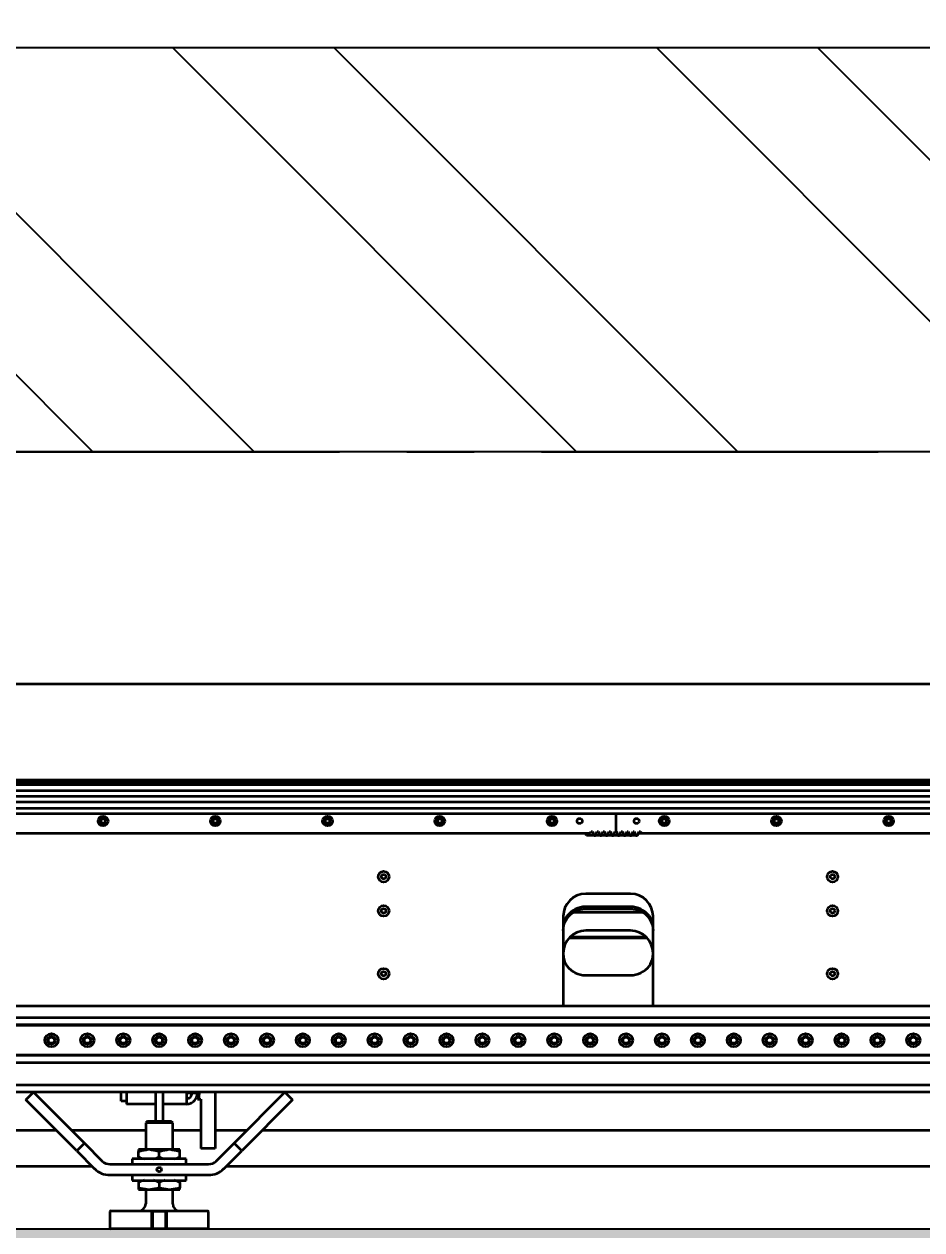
# Model space of a CAD drawing. Header units: inches. Extents: x 16559 to 58559, y 6500 to 36200.
# Drawn here: x 31194 to 32194, y 29473 to 30815 of the extents above; entities that cross this region are included whole.
import ezdxf
from ezdxf import colors
from ezdxf.entities.mleader import LeaderData, LeaderLine
from ezdxf.math import Vec2, Vec3

# ---------------------------------------------------------------- set-up
doc = ezdxf.new("R2010")
doc.units = ezdxf.units.IN
doc.header["$LTSCALE"] = 300
doc.linetypes.add('CENTRO', pattern=[2, 1.25, -0.25, 0.25, -0.25])
for name, color, linetype in [('ASSI', 254, 'CENTRO'), ('CAPANNONE', 4, 'Continuous'), ('CONTORNO', 3, 'Continuous'), ('QUOTE', 7, 'Continuous'), ('TESTI', 3, 'Continuous')]:
    doc.layers.add(name, color=color, linetype=linetype)
doc.layers.add('GUIDE', color=4, linetype='Continuous', lineweight=35)
doc.styles.get("Standard").update_dxf_attribs({"font": 'romans.shx'})
doc.dimstyles.new('sc1a100', dxfattribs={"dimscale": 100, "dimtxt": 3, "dimasz": 3, "dimexe": 0, "dimexo": 0, "dimgap": 1, "dimtad": 1, "dimzin": 12, "dimdsep": 46, "dimtxsty": 'Standard', "dimblk": 'CLOSEDBLANK', "dimcen": 1, "dimclrd": 253, "dimclre": 253, "dimclrt": 2, "dimadec": 0, "dimazin": 3, "dimtfac": 1, "dimtmove": 0, "dimatfit": 1, "dimldrblk": 'CLOSEDBLANK', "dimfxl": 1, "dimtolj": 1, "dimtzin": 0, "dimarcsym": 0})
doc.dimstyles.new('sc1a100_pollici', dxfattribs={"dimscale": 100, "dimtxt": 3, "dimasz": 3, "dimexe": 0, "dimexo": 0, "dimgap": 1, "dimtad": 1, "dimzin": 12, "dimdsep": 46, "dimtxsty": 'Standard', "dimblk": 'CLOSEDBLANK', "dimcen": 1, "dimclrd": 253, "dimclre": 253, "dimclrt": 2, "dimadec": 0, "dimazin": 3, "dimtfac": 1, "dimtmove": 0, "dimatfit": 1, "dimldrblk": 'CLOSEDBLANK', "dimfxl": 1, "dimtolj": 1, "dimtzin": 0, "dimarcsym": 0})

# ---------------------------------------------------------------- blocks, each defined once
blk = doc.blocks.new('A$C17fb79fa')
at = {"layer": 'GUIDE'}
for p, q in [((4000, 413.3), (2000, 413.3)), ((4000, 304), (0, 304)), ((4000, 303.5), (0, 303.5)), ((4000, 301.1), (0, 301.1)), ((2002, 307), (3998, 307)), ((4000, 294.6), (0, 294.6)), ((4000, 288.4), (0, 288.4)), ((4000, 281.9), (0, 281.9)), ((4000, 275), (0, 275)), ((3008.5, 269), (2008.5, 269)), ((4008.5, 269), (3008.5, 269)), ((3008.5, 269), (3008.5, 249.5)), ((2980.2, 247), (2036.8, 247)), ((2975.8, 245), (2975, 247)), ((2984.3, 245), (2975.8, 245)), ((2980.2, 247), (2981.1, 249.5)), ((2981.1, 249.5), (2982.5, 249.5)), ((2982.5, 249.5), (2984.3, 245)), ((2984.3, 245), (2986.1, 245)), ((2986.1, 245), (2987.8, 249.5)), ((2991, 245), (2986.1, 245)), ((2987.8, 249.5), (2989.2, 249.5)), ((2989.2, 249.5), (2991, 245)), ((2991, 245), (2992.7, 245)), ((2992.7, 245), (2994.5, 249.5)), ((2997.6, 245), (2992.7, 245)), ((2994.5, 249.5), (2995.9, 249.5)), ((2995.9, 249.5), (2997.6, 245)), ((2997.6, 245), (2999.4, 245)), ((2999.4, 245), (3001.1, 249.5)), ((3004.3, 245), (2999.4, 245)), ((3001.1, 249.5), (3002.5, 249.5)), ((3002.5, 249.5), (3004.3, 245)), ((3004.3, 245), (3006.1, 245)), ((3006.1, 245), (3007.8, 249.5)), ((3010.9, 245), (3006.1, 245)), ((3007.8, 249.5), (3008.5, 249.5)), ((3008.5, 249.5), (3009.2, 249.5)), ((3009.2, 249.5), (3010.9, 245)), ((3010.9, 245), (3012.7, 245)), ((3012.7, 245), (3014.5, 249.5)), ((3017.6, 245), (3012.7, 245)), ((3014.5, 249.5), (3015.9, 249.5)), ((3015.9, 249.5), (3017.6, 245)), ((3017.6, 245), (3019.4, 245)), ((3019.4, 245), (3021.1, 249.5)), ((3024.3, 245), (3019.4, 245)), ((3021.1, 249.5), (3022.5, 249.5)), ((3022.5, 249.5), (3024.3, 245)), ((3024.3, 245), (3026.1, 245)), ((3026.1, 245), (3027.8, 249.5)), ((3030.9, 245), (3026.1, 245)), ((3027.8, 249.5), (3029.2, 249.5)), ((3029.2, 249.5), (3030.9, 245)), ((3030.9, 245), (3032.7, 245)), ((3032.7, 245), (3034.5, 249.5)), ((3036.8, 247), (3033.5, 247)), ((3034.5, 249.5), (3035.9, 249.5)), ((3035.9, 249.5), (3036.8, 247)), ((3980.2, 247), (3036.8, 247)), ((3025, 180), (2975, 180)), ((3025, 165.6), (2975, 165.6)), ((2975, 163.2), (3025, 163.2)), ((2950, 155), (2950, 55)), ((3039.1, 159), (2960.9, 159)), ((3050, 55), (3050, 155)), ((3025, 139), (2975, 139)), ((3043.6, 130.7), (2956.4, 130.7)), ((3042.7, 131.7), (2957.3, 131.7)), ((2975, 89.3), (3025, 89.3)), ((3990, 55), (10, 55)), ((4000, 42), (0, 42)), ((4000, 34), (0, 34)), ((4000, 33.5), (0, 33.5)), ((4000, 0.5), (0, 0.5)), ((4000, 0), (0, 0)), ((4000, -8), (0, -8)), ((3990, -33), (10, -33)), ((3990, -41), (10, -41)), ((2351.5, -49.5), (2360, -41)), ((2408.1, -106.1), (2351.5, -49.5)), ((2360, -41), (2416.6, -97.6)), ((2457.5, -51), (2457.5, -41)), ((2463.5, -51), (2457.5, -51)), ((2463.5, -41), (2463.5, -42)), ((2463.5, -42), (2463.5, -54)), ((2496, -41), (2496, -73)), ((2504, -41), (2504, -73)), ((2530.5, -42), (2530.5, -54)), ((2542.5, -42), (2536.5, -42)), ((2542.5, -41), (2542.5, -41.9)), ((2542.5, -42), (2542.5, -41.9)), ((2542.5, -42), (2542.5, -43.5)), ((2542.5, -43.5), (2542.5, -48.5)), ((2542.5, -48.5), (2544.5, -48.5)), ((2544.5, -41), (2544.5, -43.5)), ((2544.5, -48.5), (2544.5, -43.5)), ((2544.5, -48.5), (2546.5, -48.5)), ((2546.5, -48.5), (2546.5, -103.5)), ((2562.5, -41), (2562.5, -103.5)), ((2583.4, -97.6), (2640, -41)), ((2648.5, -49.5), (2591.9, -106.1)), ((2640, -41), (2648.5, -49.5)), ((2496, -54), (2463.5, -54)), ((2530.5, -54), (2504, -54)), ((2487, -73), (2485, -75)), ((2485, -75), (2485, -104.8)), ((2515, -75), (2485, -75)), ((2487, -73), (2513, -73)), ((2515, -75), (2513, -73)), ((2515, -104.8), (2515, -75)), ((2385.5, -83.5), (2026, -83.5)), ((2485, -83.5), (2402.5, -83.5)), ((2546.5, -83.5), (2515, -83.5)), ((2597.5, -83.5), (2562.5, -83.5)), ((3385.5, -83.5), (2614.5, -83.5)), ((2416.6, -97.6), (2408.1, -106.1)), ((2408.1, -106.1), (2428, -126)), ((2416.6, -97.6), (2436.5, -117.5)), ((2486.7, -104.8), (2477, -104.8)), ((2477, -112.7), (2477, -106.8)), ((2490.3, -104.8), (2486.7, -104.8)), ((2509.7, -104.8), (2490.3, -104.8)), ((2500, -112.7), (2500, -106.8)), ((2513.3, -104.8), (2509.7, -104.8)), ((2523, -104.8), (2513.3, -104.8)), ((2523, -112.7), (2523, -106.8)), ((2562.5, -103.5), (2546.5, -103.5)), ((2563.5, -117.5), (2583.4, -97.6)), ((2572, -126), (2591.9, -106.1)), ((2591.9, -106.1), (2583.4, -97.6)), ((2470, -115), (2470, -121)), ((2470.2, -115), (2470, -115)), ((2530, -115), (2470.2, -115)), ((2477, -112.7), (2477, -115)), ((2523, -115), (2523, -112.7)), ((2530, -121), (2530, -115)), ((2425.5, -123.5), (2021, -123.5)), ((2445, -121), (2555, -121)), ((2445, -133), (2555, -133)), ((2470, -133), (2470, -139)), ((2530, -139), (2530, -133)), ((3425.5, -123.5), (2574.5, -123.5)), ((2470, -139), (2523, -139)), ((2477, -139), (2477, -141.3)), ((2477, -141.3), (2477, -147.2)), ((2500, -141.3), (2500, -147.2)), ((2523, -139), (2530, -139)), ((2523, -141.3), (2523, -139)), ((2523, -141.3), (2523, -147.2)), ((2477, -149.2), (2486.7, -149.2)), ((2485, -149.2), (2485, -165)), ((2486.7, -149.2), (2490.3, -149.2)), ((2490.3, -149.2), (2509.7, -149.2)), ((2509.7, -149.2), (2513.3, -149.2)), ((2513.3, -149.2), (2523, -149.2)), ((2515, -165), (2515, -149.2)), ((2445, -174), (2445, -192)), ((2446, -173), (2492, -173)), ((2491.9, -192), (2491.9, -174)), ((2492.5, -173.5), (2492, -173)), ((2492, -173), (2508, -173)), ((2507.5, -173.5), (2492.5, -173.5)), ((2492.5, -174), (2492.5, -192)), ((2508, -173), (2507.5, -173.5)), ((2507.5, -192), (2507.5, -174)), ((2508, -173), (2554, -173)), ((2508.1, -174), (2508.1, -192)), ((2555, -192), (2555, -174)), ((2492, -193), (2446, -193)), ((2492.5, -192.5), (2492, -193)), ((2508, -193), (2492, -193)), ((2492.5, -192.5), (2507.5, -192.5)), ((2508, -193), (2507.5, -192.5)), ((2554, -193), (2508, -193))]:
    blk.add_line(p, q, dxfattribs=at)
at = {"layer": 'GUIDE', "flags": 128}
for points in [[(2975, 165.6), (2972, 165.4), (2969, 164.9), (2966.1, 164), (2963.4, 162.8), (2960.8, 161.3), (2958.4, 159.6), (2956.3, 157.5), (2954.4, 155.3), (2952.9, 152.8), (2951.6, 150.2), (2950.7, 147.4), (2950.2, 144.6), (2950, 141.7)], [(2950, 139.3), (2950.2, 142.2), (2950.7, 145), (2951.6, 147.8), (2952.9, 150.4), (2954.4, 152.9), (2956.3, 155.1), (2958.4, 157.2), (2960.8, 158.9), (2963.4, 160.4), (2966.1, 161.6), (2969, 162.5), (2972, 163), (2975, 163.2)], [(3050, 141.7), (3049.8, 144.6), (3049.3, 147.4), (3048.4, 150.2), (3047.1, 152.8), (3045.6, 155.3), (3043.7, 157.5), (3041.6, 159.6), (3039.2, 161.3), (3036.6, 162.8), (3033.9, 164), (3031, 164.9), (3028, 165.4), (3025, 165.6)], [(3025, 163.2), (3028, 163), (3031, 162.5), (3033.9, 161.6), (3036.6, 160.4), (3039.2, 158.9), (3041.6, 157.2), (3043.7, 155.1), (3045.6, 152.9), (3047.1, 150.4), (3048.4, 147.8), (3049.3, 145), (3049.8, 142.2), (3050, 139.3)], [(2950, 113.1), (2950.2, 110.2), (2950.7, 107.4), (2951.6, 104.7), (2952.9, 102), (2954.4, 99.6), (2956.3, 97.3), (2958.4, 95.3), (2960.8, 93.5), (2963.4, 92), (2966.1, 90.8), (2969, 90), (2972, 89.5), (2975, 89.3)], [(3025, 89.3), (3028, 89.5), (3031, 90), (3033.9, 90.8), (3036.6, 92), (3039.2, 93.5), (3041.6, 95.3), (3043.7, 97.3), (3045.6, 99.6), (3047.1, 102), (3048.4, 104.7), (3049.3, 107.4), (3049.8, 110.2), (3050, 113.1)]]:
    blk.add_lwpolyline(points, dxfattribs=at)
at = {"layer": 'GUIDE'}
for centre, radius in [((2437.5, 261), 5.5), ((2437.5, 261), 3.5), ((2437.5, 261), 2.5), ((2562.5, 261), 5.5), ((2562.5, 261), 3.5), ((2562.5, 261), 2.5), ((2687.5, 261), 5.5), ((2687.5, 261), 3.5), ((2687.5, 261), 2.5), ((2812.5, 261), 5.5), ((2812.5, 261), 3.5), ((2812.5, 261), 2.5), ((2937.5, 261), 5.5), ((2937.5, 261), 3.5), ((2937.5, 261), 2.5), ((2968.3, 261), 2.85), ((3031.7, 261), 2.85), ((3062.5, 261), 5.5), ((3062.5, 261), 3.5), ((3062.5, 261), 2.5), ((3187.5, 261), 5.5), ((3187.5, 261), 3.5), ((3187.5, 261), 2.5), ((3312.5, 261), 5.5), ((3312.5, 261), 3.5), ((3312.5, 261), 2.5), ((2750, 199), 6), ((2750, 199), 2.5), ((3250, 199), 6), ((3250, 199), 2.5), ((2750, 161), 6), ((2750, 161), 2.5), ((3250, 161), 6), ((3250, 161), 2.5), ((2750, 91), 6), ((3250, 91), 6), ((2750, 91), 2.5), ((3250, 91), 2.5), ((2380, 17), 7.5), ((2380, 17), 4.5), ((2380, 17), 3.4), ((2420, 17), 7.5), ((2420, 17), 4.5), ((2420, 17), 3.4), ((2460, 17), 7.5), ((2460, 17), 4.5), ((2460, 17), 3.4), ((2500, 17), 7.5), ((2500, 17), 4.5), ((2500, 17), 3.4), ((2540, 17), 7.5), ((2540, 17), 4.5), ((2540, 17), 3.4), ((2580, 17), 7.5), ((2580, 17), 4.5), ((2580, 17), 3.4), ((2620, 17), 7.5), ((2620, 17), 4.5), ((2620, 17), 3.4), ((2660, 17), 7.5), ((2660, 17), 4.5), ((2660, 17), 3.4), ((2700, 17), 7.5), ((2700, 17), 4.5), ((2700, 17), 3.4), ((2740, 17), 7.5), ((2740, 17), 4.5), ((2740, 17), 3.4), ((2780, 17), 7.5), ((2780, 17), 4.5), ((2780, 17), 3.4), ((2820, 17), 7.5), ((2820, 17), 4.5), ((2820, 17), 3.4), ((2860, 17), 7.5), ((2860, 17), 4.5), ((2860, 17), 3.4), ((2900, 17), 7.5), ((2900, 17), 4.5), ((2900, 17), 3.4), ((2940, 17), 7.5), ((2940, 17), 4.5), ((2940, 17), 3.4), ((2980, 17), 7.5), ((2980, 17), 4.5), ((2980, 17), 3.4), ((3020, 17), 7.5), ((3020, 17), 4.5), ((3020, 17), 3.4), ((3060, 17), 7.5), ((3060, 17), 4.5), ((3060, 17), 3.4), ((3100, 17), 7.5), ((3100, 17), 4.5), ((3100, 17), 3.4), ((3140, 17), 7.5), ((3140, 17), 4.5), ((3140, 17), 3.4), ((3180, 17), 7.5), ((3180, 17), 4.5), ((3180, 17), 3.4), ((3220, 17), 7.5), ((3220, 17), 4.5), ((3220, 17), 3.4), ((3260, 17), 7.5), ((3260, 17), 4.5), ((3260, 17), 3.4), ((3300, 17), 7.5), ((3300, 17), 4.5), ((3300, 17), 3.4), ((3340, 17), 7.5), ((3340, 17), 4.5), ((3340, 17), 3.4), ((2500, -127), 2.5)]:
    blk.add_circle(centre, radius, dxfattribs=at)
for centre, radius, start, end in [((2975, 155), 25, 90, 180), ((3025, 155), 25, 0, 90), ((2975, 114), 25, 90, 180), ((3025, 114), 25, 0, 90), ((2445, -109), 12, 225, 270), ((2488.7, -90), 25.6, 242.7447, 258.3157), ((2488.3, -90), 25.6, 281.6843, 297.2553), ((2511.7, -90), 25.6, 242.7447, 258.3157), ((2511.3, -90), 25.6, 281.6843, 297.2553), ((2555, -109), 12, 270, 315), ((2445, -109), 24, 225, 270), ((2555, -109), 24, 270, 315), ((2488.7, -164), 25.6, 101.6843, 117.2553), ((2488.3, -164), 25.6, 62.7447, 78.3157), ((2511.7, -164), 25.6, 101.6843, 117.2553), ((2511.3, -164), 25.6, 62.7447, 78.3157), ((2446, -174), 1, 90, 180), ((2477, -165), 8, 270, 0), ((2523, -165), 8, 180, 270), ((2554, -174), 1, 0, 90), ((2446, -192), 1, 180, 270), ((2554, -192), 1, 270, 0)]:
    blk.add_arc(centre, radius, start, end, dxfattribs=at)
for points in [[(2542.5, -41.9), (2542.5, -41.9), (2542.4, -41.9), (2541.7, -41.9), (2540.5, -41.9), (2539, -41.9), (2537.2, -41.9), (2535.1, -42), (2532.9, -42), (2531.3, -42), (2530.5, -42)], [(2530.5, -54), (2531.3, -54), (2532.9, -53.9), (2535.1, -53.2), (2537.2, -52), (2539, -50.5), (2540.5, -48.7), (2541.7, -46.6), (2542.4, -44.4), (2542.5, -42.8), (2542.5, -42)], [(2530.5, -48), (2531.3, -47.9), (2532.9, -47.7), (2534.8, -46.3), (2536.2, -44.4), (2536.4, -42.8), (2536.5, -42)]]:
    blk.add_open_spline(points, degree=3, dxfattribs=at)
for points, knots in [([(2477, -106.8), (2478.6, -106.3), (2481.8, -105.3), (2485, -105), (2486.7, -104.8)], [0, 0, 0, 0, 0.496994, 1, 1, 1, 1]), ([(2477, -104.8), (2477, -105), (2477, -105.3), (2477, -106.3), (2477, -106.8)], [0, 0, 0, 0, 0.496394, 1, 1, 1, 1]), ([(2490.3, -104.8), (2491.9, -105), (2495.2, -105.3), (2498.4, -106.3), (2500, -106.8)], [0, 0, 0, 0, 0.496394, 1, 1, 1, 1]), ([(2500, -106.8), (2501.6, -106.3), (2504.8, -105.3), (2508, -105), (2509.7, -104.8)], [0, 0, 0, 0, 0.496994, 1, 1, 1, 1]), ([(2513.3, -104.8), (2514.9, -105), (2518.2, -105.3), (2521.4, -106.3), (2523, -106.8)], [0, 0, 0, 0, 0.496394, 1, 1, 1, 1]), ([(2523, -106.8), (2523, -106.3), (2523, -105.3), (2523, -105), (2523, -104.8)], [0, 0, 0, 0, 0.496994, 1, 1, 1, 1]), ([(2486.7, -149.2), (2485.1, -149), (2481.8, -148.7), (2478.6, -147.7), (2477, -147.2)], [0, 0, 0, 0, 0.496394, 1, 1, 1, 1]), ([(2477, -147.2), (2477, -147.7), (2477, -148.7), (2477, -149), (2477, -149.2)], [0, 0, 0, 0, 0.496994, 1, 1, 1, 1]), ([(2500, -147.2), (2498.4, -147.7), (2495.2, -148.7), (2492, -149), (2490.3, -149.2)], [0, 0, 0, 0, 0.4969936, 1, 1, 1, 1]), ([(2509.7, -149.2), (2508.1, -149), (2504.8, -148.7), (2501.6, -147.7), (2500, -147.2)], [0, 0, 0, 0, 0.496394, 1, 1, 1, 1]), ([(2523, -147.2), (2521.4, -147.7), (2518.2, -148.7), (2515, -149), (2513.3, -149.2)], [0, 0, 0, 0, 0.4969936, 1, 1, 1, 1]), ([(2523, -149.2), (2523, -149), (2523, -148.7), (2523, -147.7), (2523, -147.2)], [0, 0, 0, 0, 0.496394, 1, 1, 1, 1]), ([(2491.9, -174), (2491.9, -173.9), (2491.9, -173.6), (2491.9, -173.3), (2492, -173), (2492, -173), (2492, -173)], [0, 0, 0, 0, 0.25091, 0.501059, 0.750356, 1, 1, 1, 1]), ([(2492.5, -173.5), (2492.5, -173.5), (2492.5, -173.5), (2492.5, -173.6), (2492.5, -173.8), (2492.5, -173.9), (2492.5, -174), (2492.5, -174)], [0, 0, 0, 0, 0.250288, 0.499667, 0.749111, 0.874739, 1, 1, 1, 1]), ([(2507.5, -174), (2507.5, -173.9), (2507.5, -173.8), (2507.5, -173.6), (2507.5, -173.5), (2507.5, -173.5), (2507.5, -173.5)], [0, 0, 0, 0, 0.250508, 0.50016, 0.749963, 1, 1, 1, 1]), ([(2508, -173), (2508, -173), (2508, -173), (2508.1, -173.3), (2508.1, -173.6), (2508.1, -173.9), (2508.1, -174)], [0, 0, 0, 0, 0.249082, 0.498492, 0.748536, 1, 1, 1, 1]), ([(2492, -193), (2492, -193), (2492, -193), (2491.9, -192.7), (2491.9, -192.4), (2491.9, -192.1), (2491.9, -192)], [0, 0, 0, 0, 0.2490822, 0.498492, 0.748536, 1, 1, 1, 1]), ([(2492.5, -192), (2492.5, -192.1), (2492.5, -192.2), (2492.5, -192.4), (2492.5, -192.5), (2492.5, -192.5), (2492.5, -192.5)], [0, 0, 0, 0, 0.250508, 0.50016, 0.749963, 1, 1, 1, 1]), ([(2507.5, -192.5), (2507.5, -192.5), (2507.5, -192.5), (2507.5, -192.4), (2507.5, -192.2), (2507.5, -192.1), (2507.5, -192), (2507.5, -192)], [0, 0, 0, 0, 0.250288, 0.499667, 0.749111, 0.874739, 1, 1, 1, 1]), ([(2508.1, -192), (2508.1, -192.1), (2508.1, -192.4), (2508.1, -192.7), (2508, -193), (2508, -193), (2508, -193)], [0, 0, 0, 0, 0.25091, 0.501059, 0.750356, 1, 1, 1, 1])]:
    blk.add_open_spline(points, degree=3, knots=knots, dxfattribs=at)
blk = doc.blocks.new('_ClosedBlank')
at = {"color": 0, "linetype": 'ByBlock', "lineweight": -2}
for p, q in [((-1, 0.1667), (0, 0)), ((-1, 0.1667), (-1, -0.1667)), ((0, 0), (-1, -0.1667))]:
    blk.add_line(p, q, dxfattribs=at)
blk = doc.blocks.new('*D31')
at = {"layer": 'Defpoints', "color": 0, "transparency": 16777216}
for p in [(36844.6, 34804.4), (22644.6, 29942.3), (36844.6, 29942.3)]:
    blk.add_point(p, dxfattribs=at)
at = {"layer": 'QUOTE', "color": 253, "lineweight": -2, "transparency": 16777216}
for p, q in [((22644.6, 29942.3), (22644.6, 34804.4)), ((22944.6, 34804.4), (36544.6, 34804.4)), ((36844.6, 29942.3), (36844.6, 34804.4))]:
    blk.add_line(p, q, dxfattribs=at)
at = {"layer": 'QUOTE', "color": 253, "lineweight": -2, "transparency": 16777216, "xscale": 300, "yscale": 300, "zscale": 300, "rotation": 180}
blk.add_blockref('_ClosedBlank', (22644.6, 34804.4), dxfattribs=at)
at = {"layer": 'QUOTE', "color": 253, "lineweight": -2, "transparency": 16777216, "xscale": 300, "yscale": 300, "zscale": 300}
blk.add_blockref('_ClosedBlank', (36844.6, 34804.4), dxfattribs=at)
at = {"layer": 'QUOTE', "color": 2, "transparency": 16777216, "insert": (29744.6, 35054.4), "char_height": 300, "attachment_point": 5}
blk.add_mtext('\\A1;B', dxfattribs=at)
blk = doc.blocks.new('*D48')
at = {"layer": 'Defpoints', "color": 0, "transparency": 16777216}
for p in [(35744.6, 32674.3), (35744.6, 32657.4), (35044.6, 30789.3)]:
    blk.add_point(p, dxfattribs=at)
at = {"layer": 'QUOTE', "color": 253, "lineweight": -2, "transparency": 16777216}
for p, q in [((35744.6, 32674.3), (35744.6, 32657.4)), ((34744.6, 32657.4), (31216, 32657.4)), ((35044.6, 30789.3), (35044.6, 32657.4)), ((35744.6, 32657.4), (35044.6, 32657.4)), ((36044.6, 32657.4), (36344.6, 32657.4))]:
    blk.add_line(p, q, dxfattribs=at)
at = {"layer": 'QUOTE', "color": 253, "lineweight": -2, "transparency": 16777216, "xscale": 300, "yscale": 300, "zscale": 300}
blk.add_blockref('_ClosedBlank', (35044.6, 32657.4), dxfattribs=at)
at = {"layer": 'QUOTE', "color": 253, "lineweight": -2, "transparency": 16777216, "xscale": 300, "yscale": 300, "zscale": 300, "rotation": 180}
blk.add_blockref('_ClosedBlank', (35744.6, 32657.4), dxfattribs=at)
at = {"layer": 'QUOTE', "color": 2, "transparency": 16777216, "char_height": 300, "attachment_point": 5}
for s, insert in [('\\A1;700', (32830.3, 32907.4)), ('\\A1;[2\'-3 9/16"]', (32830.3, 32328.8))]:
    blk.add_mtext(s, dxfattribs=dict(at, insert=insert))

msp = doc.modelspace()

# ---------------------------------------------------------------- hatches: boundary and pattern name
at = {"layer": 'CAPANNONE'}
h = msp.add_hatch(dxfattribs=at)
h.set_pattern_fill('AR-CONC', color=8, scale=2.5)
h.set_pattern_definition([(50, (2000, 0), (455.4617, -39.8477), [47.625, -523.875]), (355, (2000, 0), (-88.1086, 477.642), [38.1, -419.1015]), (100.4514, (2037.96, -3.3), (367.353, 437.7944), [40.475, -445.2256]), (46.1842, (2000, 127), (677.6976, -105.106), [71.438, -785.812]), (96.6356, (2056.5, 118.24), (593.51, 618.565), [60.713, -667.839]), (351.1842, (2000, 127), (593.51, 618.565), [57.15, -628.649]), (21, (2063.5, 95.25), (379.036, -255.663), [47.625, -523.875]), (326, (2063.5, 95.25), (154.505, 460.47), [38.1, -419.1]), (71.4514, (2095.1, 73.94), (533.541, 204.807), [40.475, -445.225]), (37.5, (2000, 0), (7.7215, 211.3876), [0, -414.02, 0, -425.45, 0, -420.6875]), (7.5, (2000, 0), (167.0492, 250.4514), [0, -242.57, 0, -404.495, 0, -160.3375]), (327.5, (1858.4, 0), (338.9765, -14.32186), [0, -158.75, 0, -495.3, 0, -657.225]), (317.5, (1794.9, 0), (370.323, 63.5662), [0, -206.375, 0, -328.93, 0, -466.725])])
h.paths.add_polyline_path([(38376.963, 29474.28), (19620.351, 29474.28), (19620.351, 28974.28), (38376.963, 28974.28)])
at = {"layer": 'CONTORNO', "ltscale": 0.5}
h = msp.add_hatch(dxfattribs=at)
h.set_pattern_fill('ANSI32', color=254, scale=40, angle=90)
h.set_pattern_definition([(135, (16672.05, 5603.87), (-269.4077, -269.4077), []), (135, (16672.05, 5783.48), (-269.4077, -269.4077), [])])
h.paths.add_polyline_path([(35044.564, 30339.28), (35044.564, 30789.28), (24544.563, 30789.28), (24544.563, 30339.28)])

# ---------------------------------------------------------------- linework, layer by layer
at = {"layer": 'ASSI'}
msp.add_line((22170.437, 30339.28), (37280.802, 30339.28), dxfattribs=at)
at = {"layer": 'CAPANNONE'}
msp.add_line((19620.351, 29474.28), (38376.963, 29474.28), dxfattribs=at)
at = {"layer": 'CONTORNO', "color": 7}
msp.add_lwpolyline([(35044.564, 30789.28), (35044.564, 30339.28), (24444.563, 30339.28), (24444.563, 30789.28)], close=True, dxfattribs=at)

# ---------------------------------------------------------------- block references
at = {"layer": 'GUIDE'}
msp.add_blockref('A$C17fb79fa', (28844.563, 29667.28), dxfattribs=at)

# ---------------------------------------------------------------- dimensions: what is measured, and where the dimension line sits
at = {"layer": 'QUOTE'}
dim = msp.add_linear_dim(base=(36844.563, 34804.405), p1=(22644.563, 29942.28), p2=(36844.563, 29942.28), text='B', dimstyle='sc1a100', dxfattribs=at)
dim.commit()
dim.dimension.update_dxf_attribs({"geometry": '*D31', "text_midpoint": (29744.563, 35054.405)})
dim = msp.add_linear_dim(base=(35744.565, 32657.389), p1=(35044.564, 30789.28), p2=(35744.565, 32674.28), dimstyle='sc1a100_pollici', override={"dimpost": '\\X'}, dxfattribs=at)
dim.commit()
dim.dimension.update_dxf_attribs({"geometry": '*D48', "text_midpoint": (32830.279, 32657.389), "dimtype": 160})

# ---------------------------------------------------------------- leaders
at = {"layer": 'TESTI'}
ml = msp.add_multileader_mtext('Standard', dxfattribs=at)
ml.set_content('{\\C3;WORKING LEVEL}', color=256)
ml.set_leader_properties(color=8)
ml.set_arrow_properties(name='CLOSEDBLANK')
ml.build(insert=Vec2(0, 0))
ml.multileader.update_dxf_attribs({"has_dogleg": 0, "text_left_attachment_type": 6, "text_right_attachment_type": 6, "dogleg_length": 0.36, "arrow_head_size": 300, "scale": 100})
ctx = ml.context
ctx.base_point, ctx.scale, ctx.char_height, ctx.arrow_head_size, ctx.landing_gap_size, ctx.plane_origin = Vec3(30815.771, 31104.046), 100, 250, 300, 200, Vec3(42815.771, 30339.28)
ctx.left_attachment, ctx.right_attachment = 6, 6
notes = []
notes.append((ctx, [(0, (1, 1, 0), (30779.771, 31104.046), (1, 0), 36, [(0, [(30815.771, 30339.28)], 0, [])])]))
ctx.mtext.insert, ctx.mtext.flow_direction = Vec3(31015.771, 31404.046), 5
for ctx, leaders in notes:
    for number, flags, end, landing, length, lines in leaders:
        leader = LeaderData()
        leader.index, (leader.has_last_leader_line, leader.has_dogleg_vector, leader.attachment_direction) = number, flags
        leader.last_leader_point, leader.dogleg_vector, leader.dogleg_length = Vec3(end), Vec3(landing), length
        for number, points, colour, breaks in lines:
            line = LeaderLine()
            line.index, line.vertices, line.color, line.breaks = number, Vec3.list(points), colors.encode_raw_color(colour), breaks
            leader.lines.append(line)
        ctx.leaders.append(leader)

doc.saveas('drawing.dxf')
